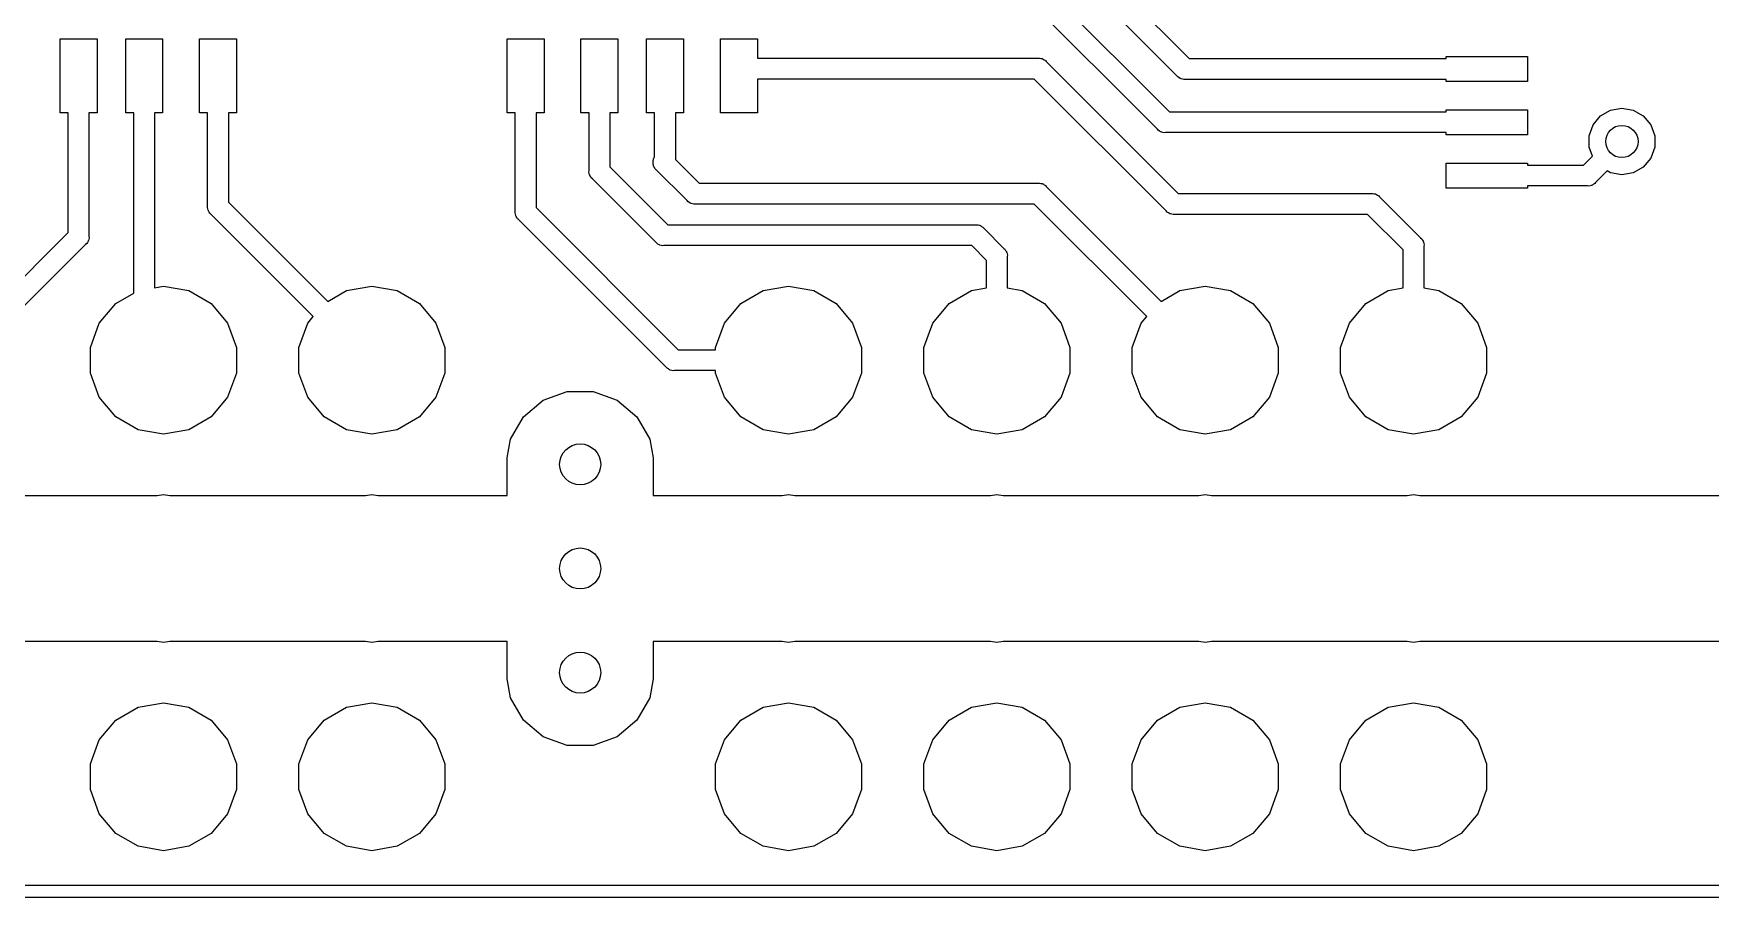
# Model space of a CAD drawing. Extents: x 117.3 to 179.7, y -117.8 to -92.2.
# Drawn here: x 127.87 to 148.31, y -117.78 to -107.24 of the extents above; entities that cross this region are included whole.
import ezdxf

# ---------------------------------------------------------------- set-up
doc = ezdxf.new("R2010")
doc.units = 0
doc.header["$MEASUREMENT"] = 0
doc.layers.add('BLACK', color=7, linetype='CONTINUOUS')

msp = doc.modelspace()

# ---------------------------------------------------------------- linework, layer by layer
at = {"layer": 'BLACK', "linetype": 'CONTINUOUS'}
for p, q in [((139.451, -105.045), (141.954, -107.548)), ((141.807, -107.76), (139.304, -105.258)), ((139.07, -105.553), (141.715, -108.198)), ((141.568, -108.41), (138.923, -105.766)), ((128.191, -108.209), (128.191, -107.309)), ((128.191, -107.309), (128.641, -107.309)), ((128.641, -107.309), (128.641, -108.209)), ((128.991, -108.209), (128.991, -107.309)), ((128.991, -107.309), (129.441, -107.309)), ((129.441, -107.309), (129.441, -108.209)), ((129.891, -108.209), (129.891, -107.309)), ((129.891, -107.309), (130.341, -107.309)), ((130.341, -107.309), (130.341, -108.209)), ((133.641, -108.209), (133.641, -107.309)), ((133.641, -107.309), (134.091, -107.309)), ((134.091, -107.309), (134.091, -108.209)), ((134.541, -108.209), (134.541, -107.309)), ((134.541, -107.309), (134.991, -107.309)), ((134.991, -107.309), (134.991, -108.209)), ((135.341, -108.209), (135.341, -107.309)), ((135.341, -107.309), (135.791, -107.309)), ((135.791, -107.309), (135.791, -108.209)), ((136.241, -108.209), (136.241, -107.309)), ((136.241, -107.309), (136.691, -107.309)), ((136.691, -107.309), (136.691, -107.544)), ((145.088, -107.548), (145.088, -107.522)), ((145.088, -107.522), (146.079, -107.522)), ((146.079, -107.522), (146.079, -107.827)), ((136.691, -107.544), (140.114, -107.544)), ((140.114, -107.544), (140.13, -107.542)), ((140.13, -107.542), (140.147, -107.546)), ((140.147, -107.546), (140.163, -107.549)), ((140.163, -107.549), (140.168, -107.552)), ((140.168, -107.552), (140.174, -107.554)), ((140.174, -107.554), (140.187, -107.563)), ((140.187, -107.563), (140.202, -107.572)), ((140.202, -107.572), (140.213, -107.585)), ((140.213, -107.585), (141.823, -109.195)), ((141.954, -107.548), (145.088, -107.548)), ((140.066, -107.798), (136.691, -107.798)), ((136.691, -107.798), (136.691, -108.209)), ((141.676, -109.407), (140.066, -107.798)), ((141.818, -107.773), (141.807, -107.76)), ((141.833, -107.782), (141.818, -107.773)), ((141.847, -107.791), (141.833, -107.782)), ((141.852, -107.793), (141.847, -107.791)), ((141.857, -107.796), (141.852, -107.793)), ((141.874, -107.799), (141.857, -107.796)), ((141.89, -107.803), (141.874, -107.799)), ((141.907, -107.802), (141.89, -107.803)), ((145.088, -107.802), (141.907, -107.802)), ((145.088, -107.827), (145.088, -107.802)), ((146.079, -107.827), (145.088, -107.827)), ((128.289, -108.209), (128.191, -108.209)), ((128.289, -109.669), (128.289, -108.209)), ((128.641, -108.209), (128.543, -108.209)), ((128.543, -108.209), (128.543, -109.716)), ((129.089, -108.209), (128.991, -108.209)), ((129.089, -110.409), (129.089, -108.209)), ((129.441, -108.209), (129.343, -108.209)), ((129.343, -108.209), (129.343, -110.343)), ((129.989, -108.209), (129.891, -108.209)), ((129.989, -109.346), (129.989, -108.209)), ((130.341, -108.209), (130.243, -108.209)), ((130.243, -108.209), (130.243, -109.299)), ((133.739, -108.209), (133.641, -108.209)), ((133.739, -109.413), (133.739, -108.209)), ((134.091, -108.209), (133.993, -108.209)), ((133.993, -108.209), (133.993, -109.366)), ((134.639, -108.209), (134.541, -108.209)), ((134.639, -108.916), (134.639, -108.209)), ((134.991, -108.209), (134.893, -108.209)), ((134.893, -108.209), (134.893, -108.869)), ((135.439, -108.209), (135.341, -108.209)), ((135.439, -108.745), (135.439, -108.209)), ((135.791, -108.209), (135.693, -108.209)), ((135.693, -108.209), (135.693, -108.78)), ((136.691, -108.209), (136.241, -108.209)), ((141.715, -108.198), (145.088, -108.198)), ((145.088, -108.198), (145.088, -108.172)), ((145.088, -108.172), (146.079, -108.172)), ((146.079, -108.172), (146.079, -108.477)), ((146.879, -108.356), (146.97, -108.248)), ((146.97, -108.248), (147.092, -108.178)), ((147.092, -108.178), (147.231, -108.153)), ((147.231, -108.153), (147.37, -108.178)), ((147.37, -108.178), (147.492, -108.248)), ((147.492, -108.248), (147.583, -108.356)), ((141.579, -108.423), (141.568, -108.41)), ((141.594, -108.432), (141.579, -108.423)), ((141.608, -108.441), (141.594, -108.432)), ((141.613, -108.443), (141.608, -108.441)), ((141.618, -108.446), (141.613, -108.443)), ((141.635, -108.449), (141.618, -108.446)), ((141.651, -108.453), (141.635, -108.449)), ((141.668, -108.452), (141.651, -108.453)), ((145.088, -108.452), (141.668, -108.452)), ((145.088, -108.477), (145.088, -108.452)), ((146.079, -108.477), (145.088, -108.477)), ((146.831, -108.489), (146.879, -108.356)), ((146.831, -108.63), (146.831, -108.489)), ((147.583, -108.356), (147.631, -108.489)), ((147.631, -108.489), (147.631, -108.63)), ((135.427, -108.77), (135.43, -108.759)), ((135.43, -108.759), (135.437, -108.75)), ((135.437, -108.75), (135.439, -108.745)), ((146.763, -108.848), (146.871, -108.74)), ((146.871, -108.74), (146.831, -108.63)), ((147.631, -108.63), (147.583, -108.763)), ((134.638, -108.933), (134.639, -108.916)), ((134.642, -108.949), (134.638, -108.933)), ((134.645, -108.966), (134.642, -108.949)), ((134.893, -108.869), (135.6, -109.576)), ((135.419, -108.802), (135.422, -108.791)), ((135.42, -108.814), (135.419, -108.802)), ((135.419, -108.825), (135.42, -108.814)), ((135.422, -108.836), (135.419, -108.825)), ((135.422, -108.791), (135.423, -108.78)), ((135.423, -108.847), (135.422, -108.836)), ((135.423, -108.78), (135.427, -108.77)), ((135.427, -108.857), (135.423, -108.847)), ((135.43, -108.868), (135.427, -108.857)), ((135.437, -108.877), (135.43, -108.868)), ((135.441, -108.888), (135.437, -108.877)), ((135.449, -108.896), (135.441, -108.888)), ((135.834, -109.28), (135.449, -108.896)), ((135.693, -108.78), (135.981, -109.068)), ((145.088, -109.127), (145.088, -108.822)), ((145.088, -108.822), (146.079, -108.822)), ((146.079, -108.822), (146.079, -108.848)), ((146.079, -108.848), (146.763, -108.848)), ((147.052, -108.918), (146.91, -109.06)), ((147.092, -108.941), (147.052, -108.918)), ((147.231, -108.966), (147.092, -108.941)), ((147.37, -108.941), (147.231, -108.966)), ((147.492, -108.871), (147.37, -108.941)), ((147.583, -108.763), (147.492, -108.871)), ((134.648, -108.971), (134.645, -108.966)), ((134.649, -108.976), (134.648, -108.971)), ((134.659, -108.99), (134.649, -108.976)), ((134.667, -109.004), (134.659, -108.99)), ((134.68, -109.015), (134.667, -109.004)), ((135.453, -109.788), (134.68, -109.015)), ((135.981, -109.068), (140.114, -109.068)), ((140.114, -109.068), (140.13, -109.066)), ((140.13, -109.066), (140.147, -109.07)), ((140.147, -109.07), (140.163, -109.073)), ((140.163, -109.073), (140.168, -109.076)), ((140.168, -109.076), (140.174, -109.078)), ((140.174, -109.078), (140.187, -109.087)), ((140.187, -109.087), (140.202, -109.096)), ((140.202, -109.096), (140.213, -109.109)), ((140.213, -109.109), (141.614, -110.51)), ((146.079, -109.127), (145.088, -109.127)), ((146.811, -109.102), (146.079, -109.102)), ((146.079, -109.102), (146.079, -109.127)), ((146.827, -109.103), (146.811, -109.102)), ((146.844, -109.099), (146.827, -109.103)), ((146.86, -109.096), (146.844, -109.099)), ((146.865, -109.093), (146.86, -109.096)), ((146.871, -109.091), (146.865, -109.093)), ((146.884, -109.082), (146.871, -109.091)), ((146.899, -109.073), (146.884, -109.082)), ((146.91, -109.06), (146.899, -109.073)), ((129.988, -109.363), (129.989, -109.346)), ((129.992, -109.379), (129.988, -109.363)), ((130.243, -109.299), (131.454, -110.51)), ((133.993, -109.366), (135.727, -111.1)), ((135.845, -109.293), (135.834, -109.28)), ((135.86, -109.302), (135.845, -109.293)), ((135.874, -109.311), (135.86, -109.302)), ((135.879, -109.313), (135.874, -109.311)), ((135.884, -109.316), (135.879, -109.313)), ((135.901, -109.319), (135.884, -109.316)), ((135.917, -109.323), (135.901, -109.319)), ((135.934, -109.322), (135.917, -109.323)), ((140.066, -109.322), (135.934, -109.322)), ((141.438, -110.693), (140.066, -109.322)), ((141.823, -109.195), (144.178, -109.195)), ((144.178, -109.195), (144.194, -109.193)), ((144.194, -109.193), (144.211, -109.197)), ((144.211, -109.197), (144.227, -109.2)), ((144.227, -109.2), (144.232, -109.203)), ((144.232, -109.203), (144.238, -109.205)), ((144.238, -109.205), (144.251, -109.214)), ((144.251, -109.214), (144.266, -109.223)), ((144.266, -109.223), (144.277, -109.236)), ((144.277, -109.236), (144.777, -109.736)), ((129.995, -109.396), (129.992, -109.379)), ((129.998, -109.401), (129.995, -109.396)), ((129.999, -109.406), (129.998, -109.401)), ((130.009, -109.42), (129.999, -109.406)), ((130.017, -109.434), (130.009, -109.42)), ((130.03, -109.445), (130.017, -109.434)), ((131.278, -110.693), (130.03, -109.445)), ((133.738, -109.43), (133.739, -109.413)), ((133.742, -109.446), (133.738, -109.43)), ((133.745, -109.463), (133.742, -109.446)), ((133.748, -109.468), (133.745, -109.463)), ((133.749, -109.473), (133.748, -109.468)), ((133.759, -109.487), (133.749, -109.473)), ((133.767, -109.501), (133.759, -109.487)), ((133.78, -109.512), (133.767, -109.501)), ((135.58, -111.312), (133.78, -109.512)), ((135.6, -109.576), (139.352, -109.576)), ((139.352, -109.576), (139.368, -109.574)), ((139.368, -109.574), (139.385, -109.578)), ((141.687, -109.42), (141.676, -109.407)), ((141.702, -109.429), (141.687, -109.42)), ((141.716, -109.438), (141.702, -109.429)), ((141.721, -109.44), (141.716, -109.438)), ((141.726, -109.443), (141.721, -109.44)), ((141.743, -109.446), (141.726, -109.443)), ((141.759, -109.45), (141.743, -109.446)), ((141.776, -109.449), (141.759, -109.45)), ((144.13, -109.449), (141.776, -109.449)), ((144.564, -109.882), (144.13, -109.449)), ((127.448, -110.51), (128.289, -109.669)), ((128.533, -109.776), (128.523, -109.79)), ((128.534, -109.771), (128.533, -109.776)), ((128.537, -109.766), (128.534, -109.771)), ((128.54, -109.749), (128.537, -109.766)), ((128.545, -109.733), (128.54, -109.749)), ((128.543, -109.716), (128.545, -109.733)), ((139.385, -109.578), (139.401, -109.581)), ((139.401, -109.581), (139.406, -109.584)), ((139.406, -109.584), (139.412, -109.586)), ((139.412, -109.586), (139.425, -109.595)), ((139.425, -109.595), (139.44, -109.604)), ((139.44, -109.604), (139.451, -109.617)), ((139.451, -109.617), (139.697, -109.863)), ((144.777, -109.736), (144.79, -109.747)), ((144.79, -109.747), (144.798, -109.761)), ((144.798, -109.761), (144.808, -109.775)), ((144.808, -109.775), (144.809, -109.781)), ((144.809, -109.781), (144.812, -109.785)), ((128.502, -109.815), (127.624, -110.693)), ((128.515, -109.804), (128.502, -109.815)), ((128.523, -109.79), (128.515, -109.804)), ((135.464, -109.801), (135.453, -109.788)), ((135.479, -109.81), (135.464, -109.801)), ((135.493, -109.819), (135.479, -109.81)), ((135.498, -109.821), (135.493, -109.819)), ((135.503, -109.824), (135.498, -109.821)), ((135.52, -109.827), (135.503, -109.824)), ((135.536, -109.831), (135.52, -109.827)), ((135.553, -109.83), (135.536, -109.831)), ((139.304, -109.83), (135.553, -109.83)), ((139.484, -110.009), (139.304, -109.83)), ((139.697, -109.863), (139.71, -109.874)), ((139.71, -109.874), (139.718, -109.888)), ((139.718, -109.888), (139.728, -109.902)), ((139.728, -109.902), (139.729, -109.908)), ((139.729, -109.908), (139.732, -109.912)), ((139.732, -109.912), (139.735, -109.929)), ((139.735, -109.929), (139.74, -109.945)), ((139.74, -109.945), (139.738, -109.962)), ((139.738, -109.962), (139.738, -110.346)), ((144.564, -110.346), (144.564, -109.882)), ((144.812, -109.785), (144.815, -109.802)), ((144.815, -109.802), (144.82, -109.818)), ((144.82, -109.818), (144.818, -109.835)), ((144.818, -109.835), (144.818, -110.346)), ((139.484, -110.346), (139.484, -110.009)), ((129.343, -110.343), (129.451, -110.324)), ((129.451, -110.324), (129.76, -110.378)), ((129.76, -110.378), (130.031, -110.535)), ((131.454, -110.51), (131.682, -110.378)), ((131.682, -110.378), (131.991, -110.324)), ((131.991, -110.324), (132.3, -110.378)), ((132.3, -110.378), (132.571, -110.535)), ((136.491, -110.535), (136.762, -110.378)), ((136.762, -110.378), (137.071, -110.324)), ((137.071, -110.324), (137.38, -110.378)), ((137.38, -110.378), (137.651, -110.535)), ((139.031, -110.535), (139.302, -110.378)), ((139.302, -110.378), (139.484, -110.346)), ((139.738, -110.346), (139.92, -110.378)), ((139.92, -110.378), (140.191, -110.535)), ((141.614, -110.51), (141.842, -110.378)), ((141.842, -110.378), (142.151, -110.324)), ((142.151, -110.324), (142.46, -110.378)), ((142.46, -110.378), (142.731, -110.535)), ((144.111, -110.535), (144.382, -110.378)), ((144.382, -110.378), (144.564, -110.346)), ((144.818, -110.346), (145, -110.378)), ((145, -110.378), (145.271, -110.535)), ((128.669, -110.775), (128.871, -110.535)), ((128.871, -110.535), (129.089, -110.409)), ((130.031, -110.535), (130.233, -110.775)), ((132.571, -110.535), (132.773, -110.775)), ((136.289, -110.775), (136.491, -110.535)), ((137.651, -110.535), (137.853, -110.775)), ((138.829, -110.775), (139.031, -110.535)), ((140.191, -110.535), (140.393, -110.775)), ((142.731, -110.535), (142.933, -110.775)), ((143.909, -110.775), (144.111, -110.535)), ((145.271, -110.535), (145.473, -110.775)), ((128.562, -111.07), (128.669, -110.775)), ((130.233, -110.775), (130.34, -111.07)), ((131.102, -111.07), (131.209, -110.775)), ((131.209, -110.775), (131.278, -110.693)), ((132.773, -110.775), (132.88, -111.07)), ((136.182, -111.07), (136.289, -110.775)), ((137.853, -110.775), (137.96, -111.07)), ((138.722, -111.07), (138.829, -110.775)), ((140.393, -110.775), (140.5, -111.07)), ((141.262, -111.07), (141.369, -110.775)), ((141.369, -110.775), (141.438, -110.693)), ((142.933, -110.775), (143.04, -111.07)), ((143.802, -111.07), (143.909, -110.775)), ((145.473, -110.775), (145.58, -111.07)), ((128.562, -111.383), (128.562, -111.07)), ((130.34, -111.07), (130.34, -111.383)), ((131.102, -111.383), (131.102, -111.07)), ((132.88, -111.07), (132.88, -111.383)), ((135.727, -111.1), (136.182, -111.1)), ((136.182, -111.1), (136.182, -111.07)), ((137.96, -111.07), (137.96, -111.383)), ((138.722, -111.383), (138.722, -111.07)), ((140.5, -111.07), (140.5, -111.383)), ((141.262, -111.383), (141.262, -111.07)), ((143.04, -111.07), (143.04, -111.383)), ((143.802, -111.383), (143.802, -111.07)), ((145.58, -111.07), (145.58, -111.383)), ((128.669, -111.678), (128.562, -111.383)), ((130.34, -111.383), (130.233, -111.678)), ((131.209, -111.678), (131.102, -111.383)), ((132.88, -111.383), (132.773, -111.678)), ((135.591, -111.325), (135.58, -111.312)), ((135.606, -111.334), (135.591, -111.325)), ((135.62, -111.343), (135.606, -111.334)), ((135.625, -111.345), (135.62, -111.343)), ((135.63, -111.348), (135.625, -111.345)), ((135.647, -111.351), (135.63, -111.348)), ((135.663, -111.355), (135.647, -111.351)), ((135.68, -111.354), (135.663, -111.355)), ((136.182, -111.354), (135.68, -111.354)), ((136.182, -111.383), (136.182, -111.354)), ((136.289, -111.678), (136.182, -111.383)), ((137.96, -111.383), (137.853, -111.678)), ((138.829, -111.678), (138.722, -111.383)), ((140.5, -111.383), (140.393, -111.678)), ((141.369, -111.678), (141.262, -111.383)), ((143.04, -111.383), (142.933, -111.678)), ((143.909, -111.678), (143.802, -111.383)), ((145.58, -111.383), (145.473, -111.678)), ((134.08, -111.715), (134.374, -111.608)), ((134.374, -111.608), (134.688, -111.608)), ((134.688, -111.608), (134.982, -111.715)), ((128.871, -111.918), (128.669, -111.678)), ((130.233, -111.678), (130.031, -111.918)), ((131.411, -111.918), (131.209, -111.678)), ((132.773, -111.678), (132.571, -111.918)), ((133.84, -111.916), (134.08, -111.715)), ((134.982, -111.715), (135.223, -111.916)), ((136.491, -111.918), (136.289, -111.678)), ((137.853, -111.678), (137.651, -111.918)), ((139.031, -111.918), (138.829, -111.678)), ((140.393, -111.678), (140.191, -111.918)), ((141.571, -111.918), (141.369, -111.678)), ((142.933, -111.678), (142.731, -111.918)), ((144.111, -111.918), (143.909, -111.678)), ((145.473, -111.678), (145.271, -111.918)), ((129.142, -112.075), (128.871, -111.918)), ((130.031, -111.918), (129.76, -112.075)), ((131.682, -112.075), (131.411, -111.918)), ((132.571, -111.918), (132.3, -112.075)), ((133.683, -112.188), (133.84, -111.916)), ((135.223, -111.916), (135.379, -112.188)), ((136.762, -112.075), (136.491, -111.918)), ((137.651, -111.918), (137.38, -112.075)), ((139.302, -112.075), (139.031, -111.918)), ((140.191, -111.918), (139.92, -112.075)), ((141.842, -112.075), (141.571, -111.918)), ((142.731, -111.918), (142.46, -112.075)), ((144.382, -112.075), (144.111, -111.918)), ((145.271, -111.918), (145, -112.075)), ((129.451, -112.129), (129.142, -112.075)), ((129.76, -112.075), (129.451, -112.129)), ((131.991, -112.129), (131.682, -112.075)), ((132.3, -112.075), (131.991, -112.129)), ((133.642, -112.419), (133.683, -112.188)), ((135.379, -112.188), (135.42, -112.419)), ((137.071, -112.129), (136.762, -112.075)), ((137.38, -112.075), (137.071, -112.129)), ((139.611, -112.129), (139.302, -112.075)), ((139.92, -112.075), (139.611, -112.129)), ((142.151, -112.129), (141.842, -112.075)), ((142.46, -112.075), (142.151, -112.129)), ((144.691, -112.129), (144.382, -112.075)), ((145, -112.075), (144.691, -112.129)), ((133.642, -112.878), (133.642, -112.419)), ((135.42, -112.419), (135.42, -112.878)), ((126.989, -112.878), (129.373, -112.878)), ((129.373, -112.878), (129.451, -112.864)), ((129.451, -112.864), (129.529, -112.878)), ((129.529, -112.878), (131.913, -112.878)), ((131.913, -112.878), (131.991, -112.864)), ((131.991, -112.864), (132.069, -112.878)), ((132.069, -112.878), (133.642, -112.878)), ((135.42, -112.878), (136.993, -112.878)), ((136.993, -112.878), (137.071, -112.864)), ((137.071, -112.864), (137.149, -112.878)), ((137.149, -112.878), (139.533, -112.878)), ((139.533, -112.878), (139.611, -112.864)), ((139.611, -112.864), (139.689, -112.878)), ((139.689, -112.878), (142.073, -112.878)), ((142.073, -112.878), (142.151, -112.864)), ((142.151, -112.864), (142.229, -112.878)), ((142.229, -112.878), (144.613, -112.878)), ((144.613, -112.878), (144.691, -112.864)), ((144.691, -112.864), (144.769, -112.878)), ((144.769, -112.878), (152.233, -112.878)), ((129.373, -114.656), (126.989, -114.656)), ((129.451, -114.669), (129.373, -114.656)), ((129.529, -114.656), (129.451, -114.669)), ((131.913, -114.656), (129.529, -114.656)), ((131.991, -114.669), (131.913, -114.656)), ((132.069, -114.656), (131.991, -114.669)), ((133.642, -114.656), (132.069, -114.656)), ((133.642, -115.114), (133.642, -114.656)), ((136.993, -114.656), (135.42, -114.656)), ((135.42, -114.656), (135.42, -115.114)), ((137.071, -114.669), (136.993, -114.656)), ((137.149, -114.656), (137.071, -114.669)), ((139.533, -114.656), (137.149, -114.656)), ((139.611, -114.669), (139.533, -114.656)), ((139.689, -114.656), (139.611, -114.669)), ((142.073, -114.656), (139.689, -114.656)), ((142.151, -114.669), (142.073, -114.656)), ((142.229, -114.656), (142.151, -114.669)), ((144.613, -114.656), (142.229, -114.656)), ((144.691, -114.669), (144.613, -114.656)), ((144.769, -114.656), (144.691, -114.669)), ((152.233, -114.656), (144.769, -114.656)), ((133.683, -115.345), (133.642, -115.114)), ((135.42, -115.114), (135.379, -115.345)), ((128.871, -115.615), (129.142, -115.458)), ((129.142, -115.458), (129.451, -115.404)), ((129.451, -115.404), (129.76, -115.458)), ((129.76, -115.458), (130.031, -115.615)), ((131.411, -115.615), (131.682, -115.458)), ((131.682, -115.458), (131.991, -115.404)), ((131.991, -115.404), (132.3, -115.458)), ((132.3, -115.458), (132.571, -115.615)), ((133.84, -115.617), (133.683, -115.345)), ((135.379, -115.345), (135.223, -115.617)), ((136.491, -115.615), (136.762, -115.458)), ((136.762, -115.458), (137.071, -115.404)), ((137.071, -115.404), (137.38, -115.458)), ((137.38, -115.458), (137.651, -115.615)), ((139.031, -115.615), (139.302, -115.458)), ((139.302, -115.458), (139.611, -115.404)), ((139.611, -115.404), (139.92, -115.458)), ((139.92, -115.458), (140.191, -115.615)), ((141.571, -115.615), (141.842, -115.458)), ((141.842, -115.458), (142.151, -115.404)), ((142.151, -115.404), (142.46, -115.458)), ((142.46, -115.458), (142.731, -115.615)), ((144.111, -115.615), (144.382, -115.458)), ((144.382, -115.458), (144.691, -115.404)), ((144.691, -115.404), (145, -115.458)), ((145, -115.458), (145.271, -115.615)), ((128.669, -115.855), (128.871, -115.615)), ((130.031, -115.615), (130.233, -115.855)), ((131.209, -115.855), (131.411, -115.615)), ((132.571, -115.615), (132.773, -115.855)), ((134.08, -115.818), (133.84, -115.617)), ((135.223, -115.617), (134.982, -115.818)), ((136.289, -115.855), (136.491, -115.615)), ((137.651, -115.615), (137.853, -115.855)), ((138.829, -115.855), (139.031, -115.615)), ((140.191, -115.615), (140.393, -115.855)), ((141.369, -115.855), (141.571, -115.615)), ((142.731, -115.615), (142.933, -115.855)), ((143.909, -115.855), (144.111, -115.615)), ((145.271, -115.615), (145.473, -115.855)), ((128.562, -116.15), (128.669, -115.855)), ((130.233, -115.855), (130.34, -116.15)), ((131.102, -116.15), (131.209, -115.855)), ((132.773, -115.855), (132.88, -116.15)), ((134.374, -115.926), (134.08, -115.818)), ((134.982, -115.818), (134.688, -115.926)), ((136.182, -116.15), (136.289, -115.855)), ((137.853, -115.855), (137.96, -116.15)), ((138.722, -116.15), (138.829, -115.855)), ((140.393, -115.855), (140.5, -116.15)), ((141.262, -116.15), (141.369, -115.855)), ((142.933, -115.855), (143.04, -116.15)), ((143.802, -116.15), (143.909, -115.855)), ((145.473, -115.855), (145.58, -116.15)), ((134.688, -115.926), (134.374, -115.926)), ((128.562, -116.463), (128.562, -116.15)), ((130.34, -116.15), (130.34, -116.463)), ((131.102, -116.463), (131.102, -116.15)), ((132.88, -116.15), (132.88, -116.463)), ((136.182, -116.463), (136.182, -116.15)), ((137.96, -116.15), (137.96, -116.463)), ((138.722, -116.463), (138.722, -116.15)), ((140.5, -116.15), (140.5, -116.463)), ((141.262, -116.463), (141.262, -116.15)), ((143.04, -116.15), (143.04, -116.463)), ((143.802, -116.463), (143.802, -116.15)), ((145.58, -116.15), (145.58, -116.463)), ((128.669, -116.758), (128.562, -116.463)), ((130.34, -116.463), (130.233, -116.758)), ((131.209, -116.758), (131.102, -116.463)), ((132.88, -116.463), (132.773, -116.758)), ((136.289, -116.758), (136.182, -116.463)), ((137.96, -116.463), (137.853, -116.758)), ((138.829, -116.758), (138.722, -116.463)), ((140.5, -116.463), (140.393, -116.758)), ((141.369, -116.758), (141.262, -116.463)), ((143.04, -116.463), (142.933, -116.758)), ((143.909, -116.758), (143.802, -116.463)), ((145.58, -116.463), (145.473, -116.758)), ((128.871, -116.998), (128.669, -116.758)), ((130.233, -116.758), (130.031, -116.998)), ((131.411, -116.998), (131.209, -116.758)), ((132.773, -116.758), (132.571, -116.998)), ((136.491, -116.998), (136.289, -116.758)), ((137.853, -116.758), (137.651, -116.998)), ((139.031, -116.998), (138.829, -116.758)), ((140.393, -116.758), (140.191, -116.998)), ((141.571, -116.998), (141.369, -116.758)), ((142.933, -116.758), (142.731, -116.998)), ((144.111, -116.998), (143.909, -116.758)), ((145.473, -116.758), (145.271, -116.998)), ((129.142, -117.155), (128.871, -116.998)), ((130.031, -116.998), (129.76, -117.155)), ((131.682, -117.155), (131.411, -116.998)), ((132.571, -116.998), (132.3, -117.155)), ((136.762, -117.155), (136.491, -116.998)), ((137.651, -116.998), (137.38, -117.155)), ((139.302, -117.155), (139.031, -116.998)), ((140.191, -116.998), (139.92, -117.155)), ((141.842, -117.155), (141.571, -116.998)), ((142.731, -116.998), (142.46, -117.155)), ((144.382, -117.155), (144.111, -116.998)), ((145.271, -116.998), (145, -117.155)), ((129.451, -117.209), (129.142, -117.155)), ((129.76, -117.155), (129.451, -117.209)), ((131.991, -117.209), (131.682, -117.155)), ((132.3, -117.155), (131.991, -117.209)), ((137.071, -117.209), (136.762, -117.155)), ((137.38, -117.155), (137.071, -117.209)), ((139.611, -117.209), (139.302, -117.155)), ((139.92, -117.155), (139.611, -117.209)), ((142.151, -117.209), (141.842, -117.155)), ((142.46, -117.155), (142.151, -117.209)), ((144.691, -117.209), (144.382, -117.155)), ((145, -117.155), (144.691, -117.209)), ((120.565, -117.629), (176.441, -117.629)), ((176.448, -117.779), (120.555, -117.779))]:
    msp.add_line(p, q, dxfattribs=at)
at = {"layer": 'BLACK'}
for centre, radius in [((147.231, -108.56), 0.1968), ((134.531, -112.497), 0.25), ((134.531, -113.767), 0.25), ((134.531, -115.037), 0.25)]:
    msp.add_circle(centre, radius, dxfattribs=at)

doc.saveas('drawing.dxf')
